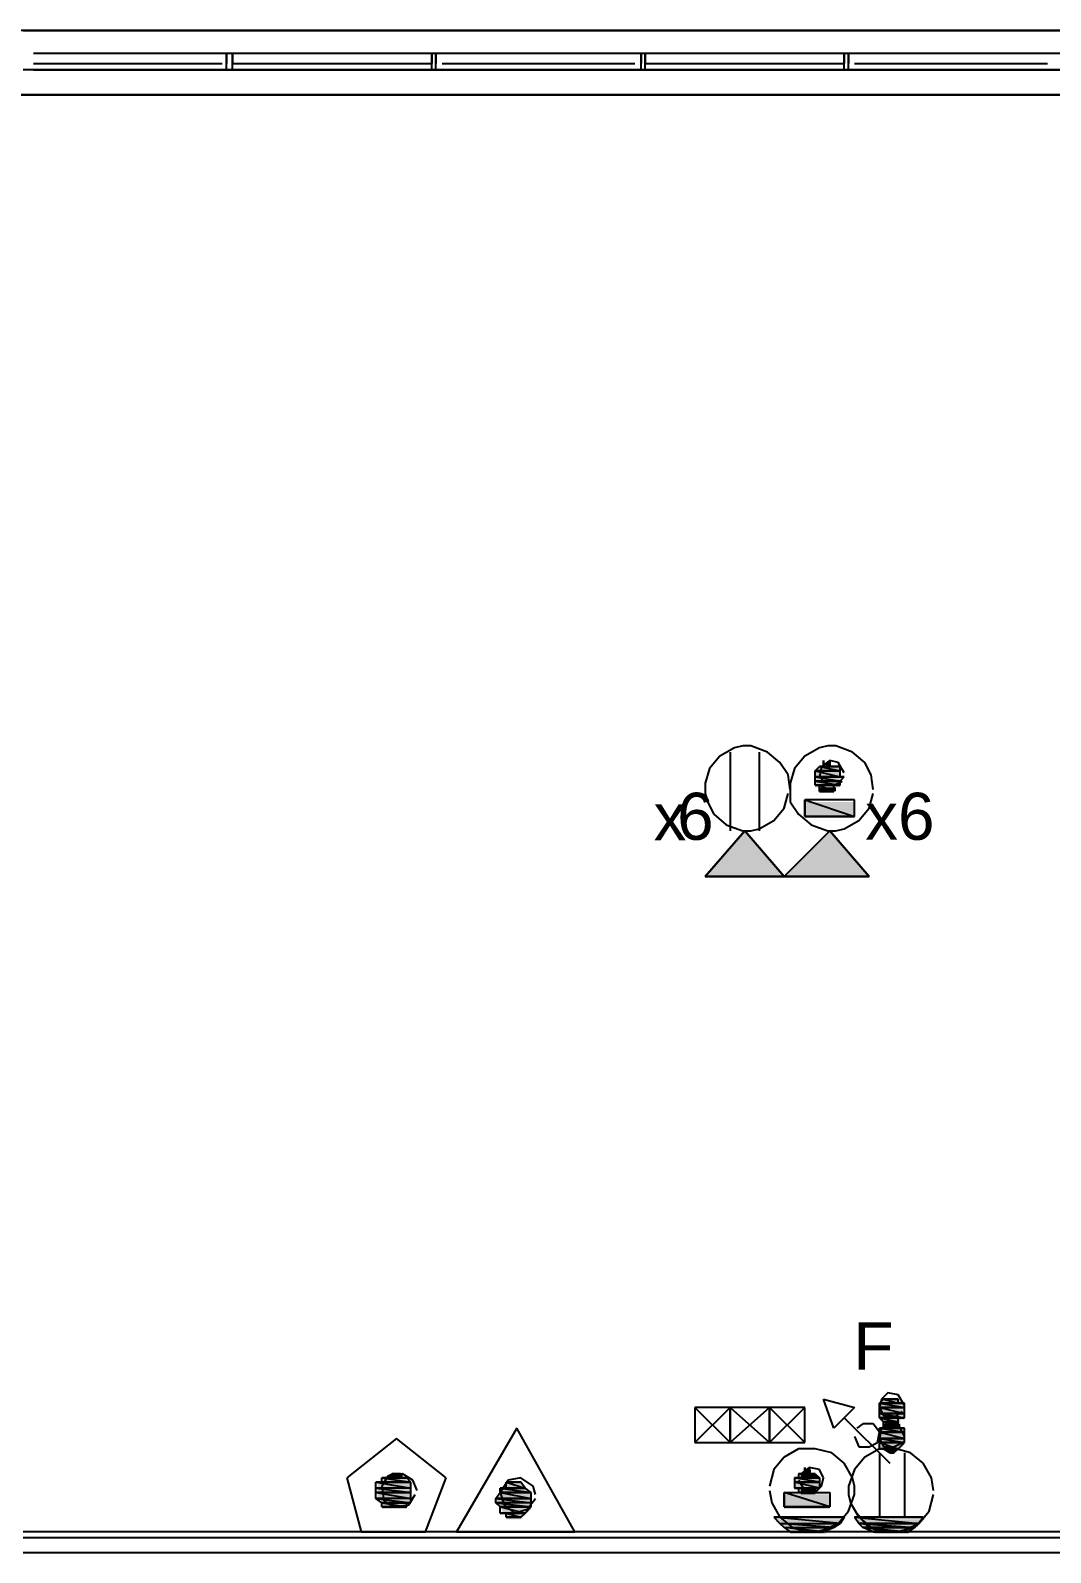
# Model space of a CAD drawing. Header units: millimetres. Extents: x 5 to 415, y 48 to 251.
# Drawn here: x 263.2 to 271.88, y 224.54 to 237.49 of the extents above; entities that cross this region are included whole.
import ezdxf

# ---------------------------------------------------------------- set-up
doc = ezdxf.new("R2010")
doc.units = ezdxf.units.MM
for name, color, linetype in [('H', 7, 'Continuous'), ('P', 7, 'Continuous'), ('T', 7, 'Continuous')]:
    doc.layers.add(name, color=color, linetype=linetype)

msp = doc.modelspace()

# ---------------------------------------------------------------- hatches: boundary and pattern name
at = {"layer": 'H', "linetype": 'Continuous'}
for points in [[(269.963, 231.228), (269.963, 231.263), (269.998, 231.263), (269.998, 231.228), (269.963, 231.228)], [(269.875, 231.175), (269.91, 231.228), (270.087, 231.228), (270.087, 231.175), (269.875, 231.175)], [(269.875, 231.14), (269.875, 231.175), (270.087, 231.175), (270.087, 231.14), (269.875, 231.14)], [(269.875, 231.105), (269.875, 231.14), (270.122, 231.14), (270.087, 231.105), (269.875, 231.105)], [(269.875, 231.052), (269.875, 231.105), (270.087, 231.105), (270.087, 231.052), (269.875, 231.052)], [(269.91, 231.017), (269.91, 231.052), (270.051, 231.052), (270.051, 231.017), (269.91, 231.017)], [(269.787, 230.805), (269.787, 230.928), (270.21, 230.928), (270.21, 230.805), (269.787, 230.805)], [(268.94, 230.293), (269.275, 230.681), (269.61, 230.293), (268.94, 230.293)], [(269.61, 230.293), (269.998, 230.681), (270.334, 230.293), (269.61, 230.293)], [(270.422, 225.813), (270.457, 225.848), (270.598, 225.848), (270.598, 225.813), (270.422, 225.813)], [(270.422, 225.76), (270.422, 225.813), (270.633, 225.813), (270.633, 225.76), (270.422, 225.76)], [(270.422, 225.725), (270.422, 225.76), (270.633, 225.76), (270.633, 225.725), (270.422, 225.725)], [(270.422, 225.672), (270.422, 225.725), (270.633, 225.725), (270.633, 225.672), (270.422, 225.672)], [(270.457, 225.637), (270.422, 225.672), (270.598, 225.672), (270.598, 225.637), (270.457, 225.637)], [(270.422, 225.548), (270.422, 225.601), (270.633, 225.601), (270.633, 225.548), (270.422, 225.548)], [(270.422, 225.513), (270.422, 225.548), (270.633, 225.548), (270.633, 225.513), (270.422, 225.513)], [(270.457, 225.601), (270.457, 225.637), (270.598, 225.637), (270.598, 225.601), (270.457, 225.601)], [(270.422, 225.46), (270.422, 225.513), (270.633, 225.513), (270.633, 225.46), (270.422, 225.46)], [(270.422, 225.425), (270.422, 225.46), (270.633, 225.46), (270.598, 225.425), (270.422, 225.425)], [(270.51, 225.39), (270.457, 225.425), (270.598, 225.425), (270.545, 225.39), (270.51, 225.39)], [(266.188, 225.125), (266.188, 225.178), (266.4, 225.178), (266.435, 225.125), (266.188, 225.125)], [(266.224, 225.178), (266.277, 225.213), (266.365, 225.213), (266.365, 225.178), (266.224, 225.178)], [(269.699, 225.125), (269.699, 225.178), (269.91, 225.178), (269.91, 225.125), (269.699, 225.125)], [(269.752, 225.178), (269.752, 225.213), (269.875, 225.213), (269.91, 225.178), (269.752, 225.178)], [(269.787, 225.213), (269.787, 225.249), (269.84, 225.249), (269.84, 225.213), (269.787, 225.213)], [(266.153, 225.09), (266.153, 225.125), (266.435, 225.125), (266.435, 225.09), (266.153, 225.09)], [(266.153, 225.037), (266.153, 225.09), (266.435, 225.09), (266.435, 225.037), (266.153, 225.037)], [(266.153, 225.002), (266.153, 225.037), (266.435, 225.037), (266.435, 225.002), (266.153, 225.002)], [(267.159, 225.002), (267.212, 225.037), (267.458, 225.037), (267.458, 225.002), (267.159, 225.002)], [(267.212, 225.037), (267.212, 225.09), (267.423, 225.09), (267.458, 225.037), (267.212, 225.037)], [(267.247, 225.09), (267.247, 225.125), (267.37, 225.125), (267.423, 225.09), (267.247, 225.09)], [(269.61, 224.913), (269.61, 225.037), (269.998, 225.037), (269.998, 224.913), (269.61, 224.913)], [(269.699, 225.09), (269.699, 225.125), (269.91, 225.125), (269.91, 225.09), (269.699, 225.09)], [(269.752, 225.037), (269.752, 225.09), (269.875, 225.09), (269.875, 225.037), (269.752, 225.037)], [(266.188, 224.966), (266.153, 225.002), (266.435, 225.002), (266.435, 224.966), (266.188, 224.966)], [(266.188, 224.913), (266.188, 224.966), (266.4, 224.966), (266.4, 224.913), (266.188, 224.913)], [(267.159, 224.966), (267.159, 225.002), (267.458, 225.002), (267.458, 224.966), (267.159, 224.966)], [(267.212, 224.913), (267.159, 224.966), (267.458, 224.966), (267.458, 224.913), (267.212, 224.913)], [(267.212, 224.878), (267.212, 224.913), (267.458, 224.913), (267.423, 224.878), (267.212, 224.878)], [(267.247, 224.825), (267.247, 224.878), (267.423, 224.878), (267.37, 224.825), (267.247, 224.825)], [(269.575, 224.79), (269.54, 224.825), (270.122, 224.825), (270.087, 224.79), (269.575, 224.79)], [(269.61, 224.755), (269.575, 224.79), (270.087, 224.79), (270.051, 224.755), (269.61, 224.755)], [(270.263, 224.79), (270.21, 224.825), (270.81, 224.825), (270.757, 224.79), (270.263, 224.79)], [(270.298, 224.755), (270.263, 224.79), (270.757, 224.79), (270.722, 224.755), (270.298, 224.755)], [(269.663, 224.702), (269.61, 224.755), (270.051, 224.755), (269.963, 224.702), (269.663, 224.702)], [(270.387, 224.702), (270.298, 224.755), (270.722, 224.755), (270.669, 224.702), (270.387, 224.702)]]:
    msp.add_hatch(color=256, dxfattribs=at).paths.add_polyline_path(points)

# ---------------------------------------------------------------- linework, layer by layer
at = {"layer": 'P'}
for points in [[(308.134, 237.49), (25.735, 237.49)], [(263.137, 237.49), (275.449, 237.49)], [(263.225, 237.296), (275.378, 237.296)], [(263.225, 237.208), (264.83, 237.208)], [(263.225, 237.208), (264.83, 237.208)], [(263.225, 237.208), (264.83, 237.208)], [(263.225, 237.208), (264.83, 237.208)], [(263.225, 237.208), (264.83, 237.208)], [(264.83, 237.296), (264.918, 237.296)], [(264.866, 237.296), (264.866, 237.208)], [(264.866, 237.155), (264.866, 237.296)], [(264.918, 237.296), (264.918, 237.208)], [(264.918, 237.155), (264.918, 237.296)], [(264.918, 237.208), (266.612, 237.208)], [(264.918, 237.208), (266.612, 237.208)], [(264.918, 237.208), (266.612, 237.208)], [(264.918, 237.208), (266.612, 237.208)], [(264.918, 237.208), (266.612, 237.208)], [(266.612, 237.296), (266.612, 237.208)], [(266.612, 237.155), (266.612, 237.296)], [(266.612, 237.296), (266.7, 237.296)], [(266.647, 237.296), (266.647, 237.208)], [(266.647, 237.155), (266.647, 237.296)], [(266.7, 237.208), (268.34, 237.208)], [(266.7, 237.208), (268.34, 237.208)], [(266.7, 237.208), (268.34, 237.208)], [(266.7, 237.208), (268.34, 237.208)], [(266.7, 237.208), (268.34, 237.208)], [(268.34, 237.296), (268.429, 237.296)], [(268.393, 237.296), (268.393, 237.208)], [(268.393, 237.155), (268.393, 237.296)], [(268.429, 237.296), (268.429, 237.208)], [(268.429, 237.155), (268.429, 237.296)], [(268.429, 237.208), (270.122, 237.208)], [(268.429, 237.208), (270.122, 237.208)], [(268.429, 237.208), (270.122, 237.208)], [(268.429, 237.208), (270.122, 237.208)], [(268.429, 237.208), (270.122, 237.208)], [(270.122, 237.296), (270.122, 237.208)], [(270.122, 237.155), (270.122, 237.296)], [(270.122, 237.296), (270.21, 237.296)], [(270.157, 237.296), (270.157, 237.208)], [(270.157, 237.155), (270.157, 237.296)], [(270.21, 237.208), (271.851, 237.208)], [(270.21, 237.208), (271.851, 237.208)], [(270.21, 237.208), (271.851, 237.208)], [(270.21, 237.208), (271.851, 237.208)], [(270.21, 237.208), (271.851, 237.208)], [(271.851, 237.296), (271.939, 237.296)], [(275.414, 237.155), (263.137, 237.155)], [(263.225, 237.155), (275.378, 237.155)], [(263.225, 237.155), (264.83, 237.155)], [(264.918, 237.155), (264.83, 237.155)], [(264.918, 237.155), (266.612, 237.155)], [(264.918, 237.155), (266.612, 237.155)], [(266.7, 237.155), (266.612, 237.155)], [(266.7, 237.155), (268.34, 237.155)], [(266.7, 237.155), (268.34, 237.155)], [(268.429, 237.155), (268.34, 237.155)], [(268.429, 237.155), (270.122, 237.155)], [(268.429, 237.155), (270.122, 237.155)], [(270.21, 237.155), (270.122, 237.155)], [(270.21, 237.155), (271.851, 237.155)], [(270.21, 237.155), (271.851, 237.155)], [(271.939, 237.155), (271.851, 237.155)], [(263.102, 236.943), (275.449, 236.943)], [(275.449, 236.943), (263.102, 236.943)], [(269.187, 231.387), (269.064, 231.316)], [(269.187, 231.387), (269.064, 231.316)], [(269.258, 231.405), (269.187, 231.387)], [(269.258, 231.405), (269.187, 231.387)], [(269.328, 231.405), (269.258, 231.405)], [(269.328, 231.405), (269.258, 231.405)], [(269.469, 231.352), (269.328, 231.405)], [(269.469, 231.352), (269.328, 231.405)], [(269.91, 231.387), (269.787, 231.316)], [(269.981, 231.405), (269.91, 231.387)], [(270.051, 231.405), (269.981, 231.405)], [(270.193, 231.352), (270.051, 231.405)], [(269.064, 231.316), (268.975, 231.211)], [(269.064, 231.316), (268.975, 231.211)], [(269.152, 231.352), (269.152, 230.681)], [(269.399, 231.352), (269.399, 230.681)], [(269.575, 231.263), (269.469, 231.352)], [(269.575, 231.263), (269.469, 231.352)], [(269.646, 231.158), (269.575, 231.263)], [(269.646, 231.158), (269.575, 231.263)], [(269.787, 231.316), (269.699, 231.211)], [(269.998, 231.281), (269.928, 231.228)], [(269.946, 231.281), (269.946, 231.228)], [(269.946, 231.228), (269.946, 231.281)], [(269.998, 231.281), (269.998, 231.228)], [(269.998, 231.228), (269.998, 231.281)], [(270.069, 231.263), (269.998, 231.281)], [(270.122, 231.175), (270.069, 231.263)], [(270.298, 231.263), (270.193, 231.352)], [(270.351, 231.158), (270.298, 231.263)], [(268.975, 231.211), (268.94, 231.087)], [(268.975, 231.211), (268.94, 231.087)], [(269.663, 231.034), (269.646, 231.158)], [(269.663, 231.034), (269.646, 231.158)], [(269.699, 231.211), (269.663, 231.087)], [(269.875, 231.193), (269.91, 231.228)], [(270.087, 231.193), (269.875, 231.193)], [(270.087, 231.193), (269.875, 231.193)], [(269.875, 231.193), (270.087, 231.193)], [(269.875, 231.193), (270.087, 231.193)], [(270.087, 231.193), (269.875, 231.193)], [(270.087, 231.193), (269.875, 231.193)], [(269.875, 231.193), (270.087, 231.14)], [(269.875, 231.193), (270.087, 231.14)], [(269.875, 231.14), (269.875, 231.193)], [(270.087, 231.14), (269.875, 231.14)], [(270.122, 231.14), (269.875, 231.14)], [(269.875, 231.14), (270.122, 231.14)], [(270.122, 231.14), (269.875, 231.14)], [(269.875, 231.14), (270.087, 231.14)], [(270.122, 231.14), (269.875, 231.14)], [(269.875, 231.14), (270.087, 231.105)], [(269.875, 231.14), (270.087, 231.105)], [(269.875, 231.105), (269.875, 231.14)], [(270.087, 231.105), (269.875, 231.105)], [(270.087, 231.105), (269.875, 231.105)], [(269.875, 231.105), (270.087, 231.105)], [(269.875, 231.105), (270.087, 231.105)], [(270.087, 231.105), (269.875, 231.105)], [(270.087, 231.105), (269.875, 231.105)], [(269.875, 231.105), (270.087, 231.069)], [(269.875, 231.105), (270.087, 231.069)], [(269.875, 231.069), (269.875, 231.105)], [(270.034, 231.228), (269.91, 231.228)], [(269.91, 231.228), (269.946, 231.228)], [(270.034, 231.228), (269.91, 231.228)], [(269.91, 231.228), (270.034, 231.228)], [(269.91, 231.228), (270.034, 231.228)], [(270.034, 231.228), (269.91, 231.228)], [(270.087, 231.228), (269.91, 231.228)], [(269.91, 231.228), (270.087, 231.228)], [(270.087, 231.228), (269.91, 231.228)], [(269.91, 231.228), (270.034, 231.228)], [(270.087, 231.228), (269.91, 231.228)], [(269.91, 231.228), (270.087, 231.193)], [(269.91, 231.228), (270.087, 231.193)], [(269.928, 231.228), (269.91, 231.14)], [(269.91, 231.14), (269.963, 231.087)], [(269.946, 231.228), (270.034, 231.228)], [(269.998, 231.228), (270.034, 231.228)], [(270.034, 231.228), (269.998, 231.228)], [(270.034, 231.228), (270.034, 231.228)], [(270.034, 231.228), (270.034, 231.228)], [(270.034, 231.228), (270.087, 231.228)], [(270.034, 231.069), (270.104, 231.105)], [(270.087, 231.193), (270.087, 231.228)], [(270.087, 231.193), (270.087, 231.193)], [(270.087, 231.193), (270.087, 231.193)], [(270.087, 231.14), (270.087, 231.193)], [(270.087, 231.14), (270.122, 231.14)], [(270.087, 231.105), (270.122, 231.14)], [(270.087, 231.105), (270.087, 231.105)], [(270.087, 231.105), (270.087, 231.105)], [(270.087, 231.069), (270.087, 231.105)], [(270.369, 231.034), (270.351, 231.158)], [(268.94, 231.087), (268.94, 230.999)], [(268.94, 231.087), (268.94, 230.999)], [(268.94, 230.999), (268.958, 230.928)], [(268.94, 230.999), (268.958, 230.928)], [(269.61, 230.875), (269.646, 230.999)], [(269.61, 230.875), (269.646, 230.999)], [(269.663, 231.087), (269.663, 230.999)], [(269.663, 230.999), (269.663, 230.928)], [(270.087, 231.069), (269.875, 231.069)], [(270.087, 231.069), (269.875, 231.069)], [(269.875, 231.069), (269.91, 231.069)], [(269.875, 231.069), (270.087, 231.069)], [(270.087, 231.069), (269.875, 231.069)], [(269.91, 231.069), (270.087, 231.069)], [(270.034, 231.069), (269.91, 231.069)], [(269.91, 231.069), (270.034, 231.069)], [(270.034, 231.069), (269.91, 231.069)], [(269.91, 231.069), (270.087, 231.069)], [(270.034, 231.069), (269.91, 231.069)], [(269.91, 231.069), (270.034, 231.017)], [(269.91, 231.069), (270.034, 231.017)], [(269.91, 231.017), (269.91, 231.069)], [(270.034, 231.017), (269.91, 231.017)], [(270.034, 231.017), (269.91, 231.017)], [(269.91, 231.017), (269.998, 231.017)], [(269.91, 231.017), (269.998, 231.017)], [(269.946, 231.017), (269.91, 231.017)], [(269.998, 231.017), (269.946, 231.017)], [(269.946, 231.017), (269.998, 231.017)], [(269.998, 231.017), (269.946, 231.017)], [(269.963, 231.087), (270.034, 231.069)], [(269.998, 231.017), (270.034, 231.017)], [(269.998, 231.017), (269.998, 231.017)], [(269.998, 231.017), (269.998, 231.017)], [(270.087, 231.069), (270.034, 231.069)], [(270.034, 231.017), (270.034, 231.069)], [(270.087, 231.069), (270.087, 231.069)], [(270.334, 230.875), (270.369, 230.999)], [(268.958, 230.928), (269.011, 230.823)], [(268.958, 230.928), (269.011, 230.823)], [(269.522, 230.77), (269.61, 230.875)], [(269.522, 230.77), (269.61, 230.875)], [(269.663, 230.928), (269.734, 230.823)], [(270.21, 230.946), (269.787, 230.946)], [(269.787, 230.946), (270.21, 230.805)], [(269.787, 230.946), (270.21, 230.805)], [(269.787, 230.805), (269.787, 230.946)], [(270.21, 230.946), (269.787, 230.946)], [(269.787, 230.946), (269.787, 230.805)], [(270.21, 230.805), (270.21, 230.946)], [(270.21, 230.805), (270.21, 230.946)], [(270.245, 230.77), (270.334, 230.875)], [(269.011, 230.823), (269.117, 230.734)], [(269.011, 230.823), (269.117, 230.734)], [(269.117, 230.734), (269.258, 230.681)], [(269.117, 230.734), (269.258, 230.681)], [(269.399, 230.699), (269.522, 230.77)], [(269.399, 230.699), (269.522, 230.77)], [(269.734, 230.823), (269.84, 230.734)], [(270.21, 230.805), (269.787, 230.805)], [(269.787, 230.805), (270.21, 230.805)], [(269.84, 230.734), (269.981, 230.681)], [(270.122, 230.699), (270.245, 230.77)], [(268.94, 230.293), (269.275, 230.681)], [(269.275, 230.681), (268.94, 230.293)], [(269.258, 230.681), (269.328, 230.681)], [(269.258, 230.681), (269.328, 230.681)], [(269.275, 230.681), (269.61, 230.293)], [(269.61, 230.293), (269.275, 230.681)], [(269.328, 230.681), (269.399, 230.699)], [(269.328, 230.681), (269.399, 230.699)], [(269.61, 230.293), (269.998, 230.681)], [(269.998, 230.681), (269.61, 230.293)], [(269.981, 230.681), (270.051, 230.681)], [(269.998, 230.681), (270.334, 230.293)], [(270.334, 230.293), (269.998, 230.681)], [(270.051, 230.681), (270.122, 230.699)], [(269.61, 230.293), (268.94, 230.293)], [(268.94, 230.293), (269.61, 230.293)], [(270.334, 230.293), (269.61, 230.293)], [(269.61, 230.293), (270.334, 230.293)], [(269.946, 225.848), (270.21, 225.778)], [(270.034, 225.601), (269.946, 225.848)], [(270.439, 225.848), (270.422, 225.778)], [(270.422, 225.813), (270.457, 225.848)], [(270.581, 225.813), (270.422, 225.813)], [(270.633, 225.813), (270.422, 225.813)], [(270.422, 225.813), (270.633, 225.813)], [(270.422, 225.813), (270.633, 225.813)], [(270.633, 225.813), (270.422, 225.813)], [(270.633, 225.813), (270.422, 225.813)], [(270.422, 225.813), (270.633, 225.813)], [(270.633, 225.813), (270.422, 225.813)], [(270.422, 225.813), (270.581, 225.813)], [(270.633, 225.813), (270.422, 225.813)], [(270.422, 225.813), (270.633, 225.778)], [(270.422, 225.813), (270.633, 225.778)], [(270.422, 225.778), (270.422, 225.813)], [(270.492, 225.901), (270.439, 225.848)], [(270.581, 225.848), (270.457, 225.848)], [(270.457, 225.848), (270.51, 225.848)], [(270.581, 225.848), (270.457, 225.848)], [(270.457, 225.848), (270.581, 225.848)], [(270.457, 225.848), (270.581, 225.848)], [(270.581, 225.848), (270.457, 225.848)], [(270.581, 225.848), (270.457, 225.848)], [(270.457, 225.848), (270.581, 225.813)], [(270.457, 225.848), (270.581, 225.813)], [(270.581, 225.884), (270.492, 225.901)], [(270.51, 225.848), (270.545, 225.848)], [(270.545, 225.848), (270.51, 225.848)], [(270.545, 225.848), (270.51, 225.848)], [(270.51, 225.848), (270.545, 225.848)], [(270.51, 225.848), (270.581, 225.848)], [(270.545, 225.848), (270.581, 225.848)], [(270.581, 225.848), (270.545, 225.848)], [(270.633, 225.795), (270.581, 225.884)], [(270.581, 225.848), (270.581, 225.848)], [(270.581, 225.848), (270.581, 225.848)], [(270.581, 225.813), (270.581, 225.848)], [(270.581, 225.813), (270.633, 225.813)], [(270.633, 225.813), (270.633, 225.813)], [(270.633, 225.813), (270.633, 225.813)], [(270.633, 225.778), (270.633, 225.813)], [(269.152, 225.778), (268.852, 225.778)], [(268.852, 225.778), (268.852, 225.478)], [(268.852, 225.778), (269.152, 225.478)], [(269.152, 225.778), (268.852, 225.478)], [(269.487, 225.778), (269.152, 225.778)], [(269.152, 225.778), (269.152, 225.478)], [(269.152, 225.778), (269.487, 225.478)], [(269.487, 225.778), (269.152, 225.478)], [(269.152, 225.478), (269.152, 225.778)], [(269.487, 225.478), (269.487, 225.778)], [(269.787, 225.778), (269.487, 225.778)], [(269.487, 225.778), (269.487, 225.478)], [(269.487, 225.778), (269.787, 225.478)], [(269.787, 225.778), (269.487, 225.478)], [(269.787, 225.478), (269.787, 225.778)], [(270.21, 225.778), (270.034, 225.601)], [(270.122, 225.69), (270.51, 225.302)], [(270.422, 225.778), (270.457, 225.707)], [(270.633, 225.778), (270.422, 225.778)], [(270.633, 225.778), (270.422, 225.778)], [(270.422, 225.778), (270.633, 225.778)], [(270.422, 225.778), (270.633, 225.778)], [(270.633, 225.778), (270.422, 225.778)], [(270.633, 225.778), (270.422, 225.778)], [(270.422, 225.778), (270.633, 225.725)], [(270.422, 225.778), (270.633, 225.725)], [(270.422, 225.725), (270.422, 225.778)], [(270.633, 225.725), (270.422, 225.725)], [(270.633, 225.725), (270.422, 225.725)], [(270.422, 225.725), (270.633, 225.725)], [(270.422, 225.725), (270.633, 225.725)], [(270.633, 225.725), (270.422, 225.725)], [(270.633, 225.725), (270.422, 225.725)], [(270.422, 225.725), (270.633, 225.69)], [(270.422, 225.725), (270.633, 225.69)], [(270.422, 225.69), (270.422, 225.725)], [(270.633, 225.69), (270.422, 225.69)], [(270.581, 225.69), (270.422, 225.69)], [(270.422, 225.69), (270.581, 225.69)], [(270.581, 225.69), (270.422, 225.69)], [(270.422, 225.69), (270.633, 225.69)], [(270.581, 225.69), (270.422, 225.69)], [(270.422, 225.69), (270.581, 225.654)], [(270.422, 225.69), (270.581, 225.654)], [(270.457, 225.654), (270.422, 225.69)], [(270.457, 225.707), (270.545, 225.69)], [(270.545, 225.69), (270.616, 225.743)], [(270.633, 225.69), (270.581, 225.69)], [(270.581, 225.654), (270.581, 225.69)], [(270.633, 225.778), (270.633, 225.778)], [(270.633, 225.778), (270.633, 225.778)], [(270.633, 225.725), (270.633, 225.778)], [(270.633, 225.725), (270.633, 225.725)], [(270.633, 225.725), (270.633, 225.725)], [(270.633, 225.69), (270.633, 225.725)], [(267.335, 225.601), (266.823, 224.719)], [(267.829, 224.719), (267.335, 225.601)], [(270.281, 225.637), (270.228, 225.601)], [(270.369, 225.637), (270.281, 225.637)], [(270.422, 225.566), (270.369, 225.637)], [(270.404, 225.478), (270.422, 225.566)], [(270.439, 225.601), (270.422, 225.513)], [(270.457, 225.601), (270.422, 225.601)], [(270.422, 225.601), (270.581, 225.601)], [(270.633, 225.601), (270.422, 225.601)], [(270.422, 225.601), (270.633, 225.601)], [(270.633, 225.601), (270.422, 225.601)], [(270.422, 225.601), (270.581, 225.601)], [(270.633, 225.601), (270.422, 225.601)], [(270.422, 225.601), (270.633, 225.566)], [(270.422, 225.601), (270.633, 225.566)], [(270.422, 225.566), (270.422, 225.601)], [(270.633, 225.566), (270.422, 225.566)], [(270.633, 225.566), (270.422, 225.566)], [(270.422, 225.566), (270.633, 225.566)], [(270.422, 225.566), (270.633, 225.566)], [(270.633, 225.566), (270.422, 225.566)], [(270.633, 225.566), (270.422, 225.566)], [(270.422, 225.566), (270.633, 225.513)], [(270.422, 225.566), (270.633, 225.513)], [(270.422, 225.513), (270.422, 225.566)], [(270.492, 225.637), (270.439, 225.601)], [(270.581, 225.654), (270.457, 225.654)], [(270.457, 225.654), (270.51, 225.654)], [(270.581, 225.654), (270.457, 225.654)], [(270.457, 225.654), (270.581, 225.601)], [(270.457, 225.654), (270.581, 225.601)], [(270.457, 225.601), (270.457, 225.654)], [(270.581, 225.654), (270.457, 225.654)], [(270.581, 225.654), (270.457, 225.654)], [(270.457, 225.654), (270.581, 225.654)], [(270.457, 225.654), (270.581, 225.654)], [(270.581, 225.654), (270.457, 225.654)], [(270.581, 225.654), (270.457, 225.654)], [(270.457, 225.654), (270.545, 225.654)], [(270.457, 225.654), (270.545, 225.654)], [(270.51, 225.654), (270.457, 225.654)], [(270.581, 225.601), (270.457, 225.601)], [(270.581, 225.601), (270.457, 225.601)], [(270.457, 225.601), (270.581, 225.601)], [(270.581, 225.601), (270.457, 225.601)], [(270.581, 225.637), (270.492, 225.637)], [(270.51, 225.654), (270.545, 225.654)], [(270.545, 225.654), (270.51, 225.654)], [(270.545, 225.654), (270.51, 225.654)], [(270.51, 225.654), (270.545, 225.654)], [(270.51, 225.654), (270.581, 225.654)], [(270.545, 225.654), (270.51, 225.654)], [(270.51, 225.654), (270.545, 225.654)], [(270.545, 225.654), (270.51, 225.654)], [(270.545, 225.654), (270.581, 225.654)], [(270.581, 225.654), (270.545, 225.654)], [(270.545, 225.654), (270.581, 225.654)], [(270.545, 225.654), (270.545, 225.654)], [(270.545, 225.654), (270.545, 225.654)], [(270.581, 225.601), (270.581, 225.654)], [(270.581, 225.654), (270.581, 225.654)], [(270.581, 225.654), (270.581, 225.654)], [(270.633, 225.531), (270.581, 225.637)], [(270.581, 225.601), (270.581, 225.601)], [(270.581, 225.601), (270.633, 225.601)], [(270.633, 225.566), (270.633, 225.601)], [(270.633, 225.566), (270.633, 225.566)], [(270.633, 225.566), (270.633, 225.566)], [(270.633, 225.513), (270.633, 225.566)], [(266.312, 225.513), (265.889, 225.178)], [(266.735, 225.178), (266.312, 225.513)], [(268.852, 225.478), (269.152, 225.478)], [(269.152, 225.478), (269.487, 225.478)], [(269.487, 225.478), (269.787, 225.478)], [(269.734, 225.425), (269.61, 225.354)], [(269.804, 225.425), (269.734, 225.425)], [(269.875, 225.425), (269.804, 225.425)], [(270.016, 225.39), (269.875, 225.425)], [(270.21, 225.531), (270.245, 225.443)], [(270.245, 225.443), (270.334, 225.443)], [(270.422, 225.425), (270.298, 225.354)], [(270.422, 225.425), (270.298, 225.354)], [(270.334, 225.443), (270.404, 225.478)], [(270.422, 225.513), (270.457, 225.443)], [(270.633, 225.513), (270.422, 225.513)], [(270.633, 225.513), (270.422, 225.513)], [(270.422, 225.513), (270.633, 225.513)], [(270.422, 225.513), (270.633, 225.513)], [(270.633, 225.513), (270.422, 225.513)], [(270.633, 225.513), (270.422, 225.513)], [(270.422, 225.513), (270.633, 225.478)], [(270.422, 225.513), (270.633, 225.478)], [(270.422, 225.478), (270.422, 225.513)], [(270.633, 225.478), (270.422, 225.478)], [(270.633, 225.478), (270.422, 225.478)], [(270.422, 225.478), (270.633, 225.478)], [(270.422, 225.478), (270.633, 225.478)], [(270.633, 225.478), (270.422, 225.478)], [(270.633, 225.478), (270.422, 225.478)], [(270.422, 225.478), (270.581, 225.425)], [(270.422, 225.478), (270.581, 225.425)], [(270.422, 225.425), (270.422, 225.478)], [(270.492, 225.425), (270.422, 225.425)], [(270.492, 225.425), (270.422, 225.425)], [(270.581, 225.425), (270.422, 225.425)], [(270.581, 225.425), (270.422, 225.425)], [(270.422, 225.425), (270.457, 225.425)], [(270.422, 225.425), (270.581, 225.425)], [(270.581, 225.425), (270.422, 225.425)], [(270.457, 225.443), (270.545, 225.443)], [(270.457, 225.425), (270.581, 225.425)], [(270.581, 225.425), (270.457, 225.425)], [(270.457, 225.425), (270.581, 225.425)], [(270.581, 225.425), (270.457, 225.425)], [(270.457, 225.425), (270.581, 225.425)], [(270.581, 225.425), (270.457, 225.425)], [(270.457, 225.425), (270.545, 225.39)], [(270.457, 225.425), (270.545, 225.39)], [(270.51, 225.39), (270.457, 225.425)], [(270.563, 225.425), (270.492, 225.425)], [(270.563, 225.425), (270.492, 225.425)], [(270.545, 225.443), (270.616, 225.478)], [(270.545, 225.39), (270.581, 225.425)], [(270.686, 225.39), (270.563, 225.425)], [(270.686, 225.39), (270.563, 225.425)], [(270.581, 225.425), (270.633, 225.478)], [(270.581, 225.425), (270.581, 225.425)], [(270.581, 225.425), (270.581, 225.425)], [(270.633, 225.513), (270.633, 225.513)], [(270.633, 225.513), (270.633, 225.513)], [(270.633, 225.478), (270.633, 225.513)], [(270.633, 225.478), (270.633, 225.478)], [(270.633, 225.478), (270.633, 225.478)], [(269.61, 225.354), (269.522, 225.249)], [(270.122, 225.302), (270.016, 225.39)], [(270.193, 225.178), (270.122, 225.302)], [(270.298, 225.354), (270.21, 225.249)], [(270.298, 225.354), (270.21, 225.249)], [(270.422, 225.39), (270.422, 224.843)], [(270.545, 225.39), (270.51, 225.39)], [(270.51, 225.39), (270.545, 225.39)], [(270.545, 225.39), (270.51, 225.39)], [(270.545, 225.39), (270.545, 225.39)], [(270.545, 225.39), (270.545, 225.39)], [(270.633, 225.39), (270.633, 224.843)], [(270.792, 225.302), (270.686, 225.39)], [(270.792, 225.302), (270.686, 225.39)], [(270.863, 225.178), (270.792, 225.302)], [(270.863, 225.178), (270.792, 225.302)], [(265.889, 225.178), (266.012, 224.719)], [(266.241, 225.196), (266.188, 225.108)], [(266.4, 225.178), (266.188, 225.178)], [(266.188, 225.178), (266.224, 225.178)], [(266.4, 225.178), (266.188, 225.178)], [(266.188, 225.178), (266.4, 225.178)], [(266.188, 225.178), (266.4, 225.178)], [(266.4, 225.178), (266.188, 225.178)], [(266.4, 225.178), (266.188, 225.178)], [(266.188, 225.178), (266.435, 225.143)], [(266.188, 225.178), (266.435, 225.143)], [(266.188, 225.143), (266.188, 225.178)], [(266.224, 225.178), (266.277, 225.213)], [(266.347, 225.178), (266.224, 225.178)], [(266.347, 225.178), (266.224, 225.178)], [(266.224, 225.178), (266.4, 225.178)], [(266.224, 225.178), (266.4, 225.178)], [(266.365, 225.213), (266.241, 225.196)], [(266.347, 225.213), (266.277, 225.213)], [(266.277, 225.213), (266.347, 225.213)], [(266.347, 225.213), (266.277, 225.213)], [(266.277, 225.213), (266.312, 225.213)], [(266.347, 225.213), (266.277, 225.213)], [(266.277, 225.213), (266.347, 225.178)], [(266.277, 225.213), (266.347, 225.178)], [(266.312, 225.213), (266.347, 225.213)], [(266.347, 225.178), (266.347, 225.213)], [(266.4, 225.178), (266.347, 225.178)], [(266.453, 225.16), (266.365, 225.213)], [(266.4, 225.178), (266.4, 225.178)], [(266.4, 225.178), (266.4, 225.178)], [(266.435, 225.143), (266.4, 225.178)], [(266.488, 225.072), (266.453, 225.16)], [(266.559, 224.719), (266.735, 225.178)], [(267.264, 225.16), (267.194, 225.055)], [(267.37, 225.178), (267.264, 225.16)], [(267.476, 225.108), (267.37, 225.178)], [(269.522, 225.249), (269.487, 225.108)], [(269.91, 225.143), (269.699, 225.178)], [(269.699, 225.178), (269.699, 225.143)], [(269.91, 225.143), (269.699, 225.178)], [(269.699, 225.178), (269.91, 225.178)], [(269.699, 225.178), (269.91, 225.178)], [(269.91, 225.178), (269.699, 225.178)], [(269.699, 225.178), (269.699, 225.178)], [(269.91, 225.178), (269.699, 225.178)], [(269.699, 225.178), (269.699, 225.178)], [(269.699, 225.178), (269.91, 225.178)], [(269.91, 225.178), (269.699, 225.178)], [(269.699, 225.178), (269.734, 225.178)], [(269.91, 225.178), (269.734, 225.213)], [(269.734, 225.213), (269.734, 225.178)], [(269.91, 225.178), (269.734, 225.213)], [(269.734, 225.213), (269.875, 225.213)], [(269.734, 225.213), (269.875, 225.213)], [(269.875, 225.213), (269.734, 225.213)], [(269.734, 225.213), (269.734, 225.213)], [(269.875, 225.213), (269.734, 225.213)], [(269.734, 225.213), (269.734, 225.213)], [(269.734, 225.213), (269.875, 225.213)], [(269.875, 225.213), (269.734, 225.213)], [(269.734, 225.213), (269.787, 225.213)], [(269.734, 225.178), (269.91, 225.178)], [(269.91, 225.178), (269.734, 225.178)], [(269.734, 225.178), (269.91, 225.178)], [(269.734, 225.178), (269.91, 225.178)], [(269.734, 225.16), (269.787, 225.072)], [(269.822, 225.266), (269.752, 225.213)], [(269.787, 225.213), (269.787, 225.266)], [(269.787, 225.266), (269.787, 225.213)], [(269.787, 225.213), (269.875, 225.213)], [(269.875, 225.213), (269.787, 225.213)], [(269.787, 225.213), (269.875, 225.213)], [(269.787, 225.213), (269.875, 225.213)], [(269.875, 225.213), (269.787, 225.213)], [(269.787, 225.213), (269.787, 225.213)], [(269.875, 225.213), (269.787, 225.213)], [(269.787, 225.213), (269.822, 225.213)], [(269.822, 225.213), (269.822, 225.266)], [(269.822, 225.266), (269.822, 225.213)], [(269.91, 225.249), (269.822, 225.266)], [(269.822, 225.213), (269.875, 225.213)], [(269.875, 225.213), (269.91, 225.178)], [(269.946, 225.178), (269.91, 225.249)], [(269.91, 225.178), (269.91, 225.143)], [(269.928, 225.108), (269.946, 225.178)], [(270.21, 225.249), (270.157, 225.108)], [(270.21, 225.249), (270.157, 225.108)], [(270.21, 225.108), (270.193, 225.178)], [(270.88, 225.072), (270.863, 225.178)], [(270.88, 225.072), (270.863, 225.178)], [(266.188, 225.143), (266.136, 225.143)], [(266.136, 225.143), (266.435, 225.143)], [(266.435, 225.143), (266.136, 225.143)], [(266.136, 225.143), (266.435, 225.09)], [(266.136, 225.143), (266.435, 225.09)], [(266.136, 225.09), (266.136, 225.143)], [(266.435, 225.09), (266.136, 225.09)], [(266.435, 225.09), (266.136, 225.09)], [(266.136, 225.09), (266.435, 225.055)], [(266.136, 225.09), (266.435, 225.055)], [(266.136, 225.055), (266.136, 225.09)], [(266.435, 225.055), (266.136, 225.055)], [(266.435, 225.055), (266.136, 225.055)], [(266.136, 225.055), (266.435, 225.055)], [(266.136, 225.055), (266.435, 225.055)], [(266.435, 225.055), (266.136, 225.055)], [(266.435, 225.055), (266.136, 225.055)], [(266.136, 225.055), (266.435, 225.002)], [(266.136, 225.055), (266.435, 225.002)], [(266.136, 225.002), (266.136, 225.055)], [(266.435, 225.143), (266.188, 225.143)], [(266.435, 225.143), (266.188, 225.143)], [(266.188, 225.143), (266.435, 225.143)], [(266.435, 225.143), (266.188, 225.143)], [(266.188, 225.108), (266.206, 224.984)], [(266.418, 224.949), (266.471, 225.037)], [(266.435, 225.143), (266.435, 225.143)], [(266.435, 225.09), (266.435, 225.143)], [(266.435, 225.055), (266.435, 225.09)], [(266.435, 225.055), (266.435, 225.055)], [(266.435, 225.055), (266.435, 225.055)], [(266.435, 225.002), (266.435, 225.055)], [(267.159, 225.002), (267.194, 225.055)], [(267.247, 225.09), (267.194, 225.09)], [(267.194, 225.09), (267.406, 225.09)], [(267.406, 225.09), (267.194, 225.09)], [(267.194, 225.09), (267.458, 225.055)], [(267.194, 225.09), (267.458, 225.055)], [(267.194, 225.055), (267.194, 225.09)], [(267.194, 225.055), (267.229, 224.949)], [(267.458, 225.055), (267.194, 225.055)], [(267.458, 225.055), (267.194, 225.055)], [(267.194, 225.055), (267.458, 225.055)], [(267.194, 225.055), (267.458, 225.055)], [(267.458, 225.055), (267.194, 225.055)], [(267.458, 225.055), (267.194, 225.055)], [(267.194, 225.055), (267.458, 225.002)], [(267.194, 225.055), (267.458, 225.002)], [(267.282, 225.143), (267.247, 225.143)], [(267.247, 225.143), (267.37, 225.143)], [(267.37, 225.143), (267.247, 225.143)], [(267.247, 225.143), (267.406, 225.09)], [(267.247, 225.143), (267.406, 225.09)], [(267.247, 225.09), (267.247, 225.143)], [(267.406, 225.09), (267.247, 225.09)], [(267.406, 225.09), (267.247, 225.09)], [(267.247, 225.09), (267.406, 225.09)], [(267.406, 225.09), (267.247, 225.09)], [(267.335, 225.143), (267.282, 225.143)], [(267.282, 225.143), (267.335, 225.143)], [(267.37, 225.143), (267.282, 225.143)], [(267.282, 225.143), (267.37, 225.143)], [(267.37, 225.143), (267.282, 225.143)], [(267.37, 225.143), (267.37, 225.143)], [(267.37, 225.143), (267.37, 225.143)], [(267.37, 225.143), (267.37, 225.143)], [(267.406, 225.09), (267.37, 225.143)], [(267.406, 225.09), (267.406, 225.09)], [(267.458, 225.055), (267.406, 225.09)], [(267.458, 225.055), (267.458, 225.055)], [(267.458, 225.055), (267.458, 225.055)], [(267.458, 225.002), (267.458, 225.055)], [(267.494, 225.037), (267.476, 225.108)], [(269.487, 225.072), (269.505, 224.966)], [(269.998, 224.931), (269.61, 225.055)], [(269.61, 225.055), (269.61, 224.931)], [(269.998, 224.931), (269.61, 225.055)], [(269.61, 225.055), (269.998, 225.055)], [(269.61, 225.055), (269.998, 225.055)], [(269.61, 224.931), (269.61, 225.055)], [(269.91, 225.09), (269.699, 225.143)], [(269.699, 225.143), (269.699, 225.09)], [(269.91, 225.09), (269.699, 225.143)], [(269.699, 225.143), (269.91, 225.143)], [(269.699, 225.143), (269.91, 225.143)], [(269.91, 225.143), (269.699, 225.143)], [(269.699, 225.143), (269.699, 225.143)], [(269.91, 225.143), (269.699, 225.143)], [(269.699, 225.143), (269.699, 225.143)], [(269.699, 225.143), (269.91, 225.143)], [(269.699, 225.143), (269.91, 225.143)], [(269.699, 225.09), (269.91, 225.09)], [(269.91, 225.09), (269.699, 225.09)], [(269.699, 225.09), (269.91, 225.09)], [(269.734, 225.09), (269.699, 225.09)], [(269.699, 225.09), (269.91, 225.09)], [(269.875, 225.055), (269.734, 225.09)], [(269.734, 225.09), (269.734, 225.055)], [(269.875, 225.055), (269.734, 225.09)], [(269.734, 225.09), (269.875, 225.09)], [(269.734, 225.09), (269.875, 225.09)], [(269.91, 225.09), (269.734, 225.09)], [(269.875, 225.09), (269.734, 225.09)], [(269.734, 225.09), (269.734, 225.09)], [(269.734, 225.09), (269.875, 225.09)], [(269.91, 225.09), (269.734, 225.09)], [(269.734, 225.055), (269.875, 225.055)], [(269.875, 225.055), (269.734, 225.055)], [(269.734, 225.055), (269.875, 225.055)], [(269.787, 225.055), (269.734, 225.055)], [(269.734, 225.055), (269.875, 225.055)], [(269.787, 225.072), (269.875, 225.055)], [(269.787, 225.055), (269.787, 225.055)], [(269.787, 225.055), (269.787, 225.055)], [(269.822, 225.055), (269.787, 225.055)], [(269.787, 225.055), (269.822, 225.055)], [(269.787, 225.055), (269.822, 225.055)], [(269.822, 225.055), (269.787, 225.055)], [(269.787, 225.055), (269.875, 225.055)], [(269.875, 225.055), (269.787, 225.055)], [(269.875, 225.055), (269.787, 225.055)], [(269.875, 225.055), (269.928, 225.108)], [(269.875, 225.09), (269.875, 225.055)], [(269.875, 225.09), (269.91, 225.09)], [(269.91, 225.143), (269.91, 225.09)], [(269.998, 225.055), (269.998, 224.931)], [(269.998, 225.055), (269.998, 224.931)], [(270.157, 225.108), (270.157, 225.037)], [(270.157, 225.108), (270.157, 225.037)], [(270.157, 225.037), (270.175, 224.966)], [(270.157, 225.037), (270.175, 224.966)], [(270.157, 224.896), (270.21, 225.037)], [(270.21, 225.037), (270.21, 225.108)], [(270.845, 224.896), (270.88, 225.037)], [(270.845, 224.896), (270.88, 225.037)], [(266.435, 225.002), (266.136, 225.002)], [(266.435, 225.002), (266.136, 225.002)], [(266.136, 225.002), (266.435, 224.966)], [(266.136, 225.002), (266.435, 224.966)], [(266.188, 224.966), (266.136, 225.002)], [(266.435, 224.966), (266.188, 224.966)], [(266.4, 224.966), (266.188, 224.966)], [(266.188, 224.966), (266.4, 224.966)], [(266.4, 224.966), (266.188, 224.966)], [(266.188, 224.966), (266.435, 224.966)], [(266.4, 224.966), (266.188, 224.966)], [(266.188, 224.966), (266.4, 224.931)], [(266.188, 224.966), (266.4, 224.931)], [(266.188, 224.931), (266.188, 224.966)], [(266.4, 224.931), (266.188, 224.931)], [(266.4, 224.931), (266.188, 224.931)], [(266.188, 224.931), (266.347, 224.931)], [(266.188, 224.931), (266.347, 224.931)], [(266.224, 224.931), (266.188, 224.931)], [(266.206, 224.984), (266.294, 224.931)], [(266.347, 224.931), (266.224, 224.931)], [(266.347, 224.931), (266.224, 224.931)], [(266.224, 224.931), (266.277, 224.931)], [(266.224, 224.931), (266.347, 224.931)], [(266.347, 224.931), (266.224, 224.931)], [(266.277, 224.931), (266.347, 224.931)], [(266.312, 224.931), (266.277, 224.931)], [(266.277, 224.931), (266.312, 224.931)], [(266.294, 224.931), (266.418, 224.949)], [(266.312, 224.931), (266.347, 224.931)], [(266.347, 224.931), (266.312, 224.931)], [(266.347, 224.931), (266.4, 224.931)], [(266.347, 224.931), (266.347, 224.931)], [(266.435, 224.966), (266.4, 224.966)], [(266.4, 224.931), (266.4, 224.966)], [(266.435, 224.966), (266.435, 225.002)], [(267.458, 225.002), (267.159, 225.002)], [(267.458, 225.002), (267.159, 225.002)], [(267.159, 225.002), (267.458, 225.002)], [(267.159, 225.002), (267.458, 225.002)], [(267.458, 225.002), (267.159, 225.002)], [(267.458, 225.002), (267.159, 225.002)], [(267.159, 225.002), (267.458, 224.966)], [(267.159, 225.002), (267.458, 224.966)], [(267.159, 224.966), (267.159, 225.002)], [(267.458, 224.966), (267.159, 224.966)], [(267.458, 224.966), (267.159, 224.966)], [(267.159, 224.966), (267.458, 224.931)], [(267.159, 224.966), (267.458, 224.931)], [(267.194, 224.931), (267.159, 224.966)], [(267.458, 224.931), (267.194, 224.931)], [(267.458, 224.931), (267.194, 224.931)], [(267.194, 224.931), (267.458, 224.931)], [(267.194, 224.931), (267.458, 224.931)], [(267.458, 224.931), (267.194, 224.931)], [(267.458, 224.931), (267.194, 224.931)], [(267.194, 224.931), (267.406, 224.878)], [(267.194, 224.931), (267.406, 224.878)], [(267.194, 224.878), (267.194, 224.931)], [(267.229, 224.949), (267.317, 224.878)], [(267.317, 224.878), (267.423, 224.913)], [(267.406, 224.878), (267.458, 224.931)], [(267.423, 224.913), (267.494, 225.002)], [(267.458, 225.002), (267.458, 225.002)], [(267.458, 225.002), (267.458, 225.002)], [(267.458, 224.966), (267.458, 225.002)], [(267.458, 224.931), (267.458, 224.966)], [(267.458, 224.931), (267.458, 224.931)], [(267.458, 224.931), (267.458, 224.931)], [(269.505, 224.966), (269.575, 224.843)], [(269.61, 224.931), (269.998, 224.931)], [(269.998, 224.931), (269.61, 224.931)], [(270.069, 224.79), (270.157, 224.896)], [(270.175, 224.966), (270.245, 224.843)], [(270.175, 224.966), (270.245, 224.843)], [(270.757, 224.79), (270.845, 224.896)], [(270.757, 224.79), (270.845, 224.896)], [(267.406, 224.878), (267.194, 224.878)], [(267.406, 224.878), (267.194, 224.878)], [(267.194, 224.878), (267.247, 224.878)], [(267.194, 224.878), (267.406, 224.878)], [(267.406, 224.878), (267.194, 224.878)], [(267.247, 224.878), (267.406, 224.878)], [(267.406, 224.878), (267.247, 224.878)], [(267.247, 224.878), (267.37, 224.843)], [(267.247, 224.878), (267.37, 224.843)], [(267.247, 224.843), (267.247, 224.878)], [(267.37, 224.843), (267.247, 224.843)], [(267.37, 224.843), (267.247, 224.843)], [(267.247, 224.843), (267.282, 224.843)], [(267.247, 224.843), (267.37, 224.843)], [(267.37, 224.843), (267.247, 224.843)], [(267.282, 224.843), (267.37, 224.843)], [(267.335, 224.843), (267.282, 224.843)], [(267.282, 224.843), (267.335, 224.843)], [(267.335, 224.843), (267.37, 224.843)], [(267.37, 224.843), (267.335, 224.843)], [(267.37, 224.843), (267.406, 224.878)], [(267.37, 224.843), (267.37, 224.843)], [(267.406, 224.878), (267.406, 224.878)], [(270.087, 224.79), (269.522, 224.843)], [(269.522, 224.843), (269.575, 224.79)], [(270.087, 224.79), (269.522, 224.843)], [(269.522, 224.843), (270.122, 224.843)], [(270.122, 224.843), (269.522, 224.843)], [(269.575, 224.843), (269.681, 224.755)], [(270.034, 224.755), (269.575, 224.79)], [(269.575, 224.79), (269.61, 224.755)], [(270.034, 224.755), (269.575, 224.79)], [(269.575, 224.79), (270.087, 224.79)], [(269.575, 224.79), (270.087, 224.79)], [(269.946, 224.737), (270.069, 224.79)], [(270.087, 224.79), (270.034, 224.755)], [(270.122, 224.843), (270.087, 224.79)], [(270.792, 224.843), (270.21, 224.843)], [(270.21, 224.843), (270.21, 224.843)], [(270.21, 224.843), (270.792, 224.843)], [(270.792, 224.843), (270.21, 224.843)], [(270.21, 224.843), (270.757, 224.79)], [(270.21, 224.843), (270.757, 224.79)], [(270.245, 224.79), (270.21, 224.843)], [(270.792, 224.843), (270.21, 224.843)], [(270.228, 224.878), (270.316, 224.772)], [(270.245, 224.843), (270.351, 224.755)], [(270.245, 224.843), (270.351, 224.755)], [(270.757, 224.79), (270.245, 224.79)], [(270.757, 224.79), (270.245, 224.79)], [(270.245, 224.79), (270.757, 224.79)], [(270.245, 224.79), (270.757, 224.79)], [(270.757, 224.79), (270.245, 224.79)], [(270.757, 224.79), (270.245, 224.79)], [(270.245, 224.79), (270.722, 224.755)], [(270.245, 224.79), (270.722, 224.755)], [(270.281, 224.755), (270.245, 224.79)], [(270.316, 224.772), (270.387, 224.737)], [(270.633, 224.737), (270.757, 224.79)], [(270.633, 224.737), (270.757, 224.79)], [(270.651, 224.737), (270.739, 224.772)], [(270.722, 224.755), (270.757, 224.79)], [(270.739, 224.772), (270.792, 224.843)], [(270.757, 224.79), (270.792, 224.843)], [(270.757, 224.79), (270.757, 224.79)], [(270.757, 224.79), (270.757, 224.79)], [(272.203, 224.719), (263.137, 224.719)], [(272.203, 224.667), (263.137, 224.667)], [(266.012, 224.719), (266.559, 224.719)], [(266.823, 224.719), (267.829, 224.719)], [(269.946, 224.719), (269.61, 224.755)], [(269.61, 224.755), (269.663, 224.719)], [(269.946, 224.719), (269.61, 224.755)], [(269.61, 224.755), (270.034, 224.755)], [(269.61, 224.755), (270.034, 224.755)], [(269.91, 224.719), (269.663, 224.719)], [(269.663, 224.719), (269.699, 224.719)], [(269.91, 224.719), (269.663, 224.719)], [(269.663, 224.719), (269.946, 224.719)], [(269.663, 224.719), (269.946, 224.719)], [(269.681, 224.755), (269.804, 224.719)], [(269.787, 224.719), (269.699, 224.719)], [(269.699, 224.719), (269.787, 224.719)], [(269.822, 224.719), (269.699, 224.719)], [(269.699, 224.719), (269.91, 224.719)], [(269.699, 224.719), (269.91, 224.719)], [(269.804, 224.719), (269.875, 224.719)], [(269.91, 224.719), (269.822, 224.719)], [(269.875, 224.719), (269.946, 224.737)], [(269.946, 224.719), (269.91, 224.719)], [(270.034, 224.755), (269.946, 224.719)], [(270.722, 224.755), (270.281, 224.755)], [(270.722, 224.755), (270.281, 224.755)], [(270.281, 224.755), (270.722, 224.755)], [(270.281, 224.755), (270.722, 224.755)], [(270.722, 224.755), (270.281, 224.755)], [(270.722, 224.755), (270.281, 224.755)], [(270.281, 224.755), (270.669, 224.719)], [(270.281, 224.755), (270.669, 224.719)], [(270.369, 224.719), (270.281, 224.755)], [(270.351, 224.755), (270.492, 224.719)], [(270.351, 224.755), (270.492, 224.719)], [(270.669, 224.719), (270.369, 224.719)], [(270.669, 224.719), (270.369, 224.719)], [(270.369, 224.719), (270.669, 224.719)], [(270.369, 224.719), (270.669, 224.719)], [(270.669, 224.719), (270.369, 224.719)], [(270.669, 224.719), (270.369, 224.719)], [(270.369, 224.719), (270.633, 224.719)], [(270.369, 224.719), (270.633, 224.719)], [(270.422, 224.719), (270.369, 224.719)], [(270.387, 224.737), (270.475, 224.719)], [(270.633, 224.719), (270.422, 224.719)], [(270.633, 224.719), (270.422, 224.719)], [(270.422, 224.719), (270.633, 224.719)], [(270.422, 224.719), (270.633, 224.719)], [(270.633, 224.719), (270.422, 224.719)], [(270.545, 224.719), (270.422, 224.719)], [(270.422, 224.719), (270.545, 224.719)], [(270.422, 224.719), (270.633, 224.719)], [(270.545, 224.719), (270.422, 224.719)], [(270.475, 224.719), (270.563, 224.719)], [(270.492, 224.719), (270.563, 224.719)], [(270.492, 224.719), (270.563, 224.719)], [(270.545, 224.719), (270.51, 224.719)], [(270.51, 224.719), (270.545, 224.719)], [(270.633, 224.719), (270.545, 224.719)], [(270.563, 224.719), (270.633, 224.737)], [(270.563, 224.719), (270.633, 224.737)], [(270.563, 224.719), (270.651, 224.737)], [(270.633, 224.719), (270.669, 224.719)], [(270.633, 224.719), (270.633, 224.719)], [(270.633, 224.719), (270.633, 224.719)], [(270.669, 224.719), (270.722, 224.755)], [(270.669, 224.719), (270.669, 224.719)], [(270.669, 224.719), (270.669, 224.719)], [(270.722, 224.755), (270.722, 224.755)], [(270.722, 224.755), (270.722, 224.755)], [(263.137, 224.543), (272.203, 224.543)], [(263.137, 224.543), (272.203, 224.543)]]:
    msp.add_lwpolyline(points, dxfattribs=at)

# ---------------------------------------------------------------- texts
at = {"layer": 'T', "char_height": 0.4, "attachment_point": 7}
for s, insert in [('{\\fArial|b0|i0|c0|p18;6}', (268.7, 230.6)), ('{\\fArial|b0|i0|c0|p18;x6}', (270.3, 230.6)), ('{\\fArial|b0|i0|c0|p18;x}', (268.5, 230.6)), ('{\\fArial|b0|i0|c0|p18;F}', (270.2, 226.1))]:
    msp.add_mtext(s, dxfattribs=dict(at, insert=insert))

doc.saveas('drawing.dxf')
